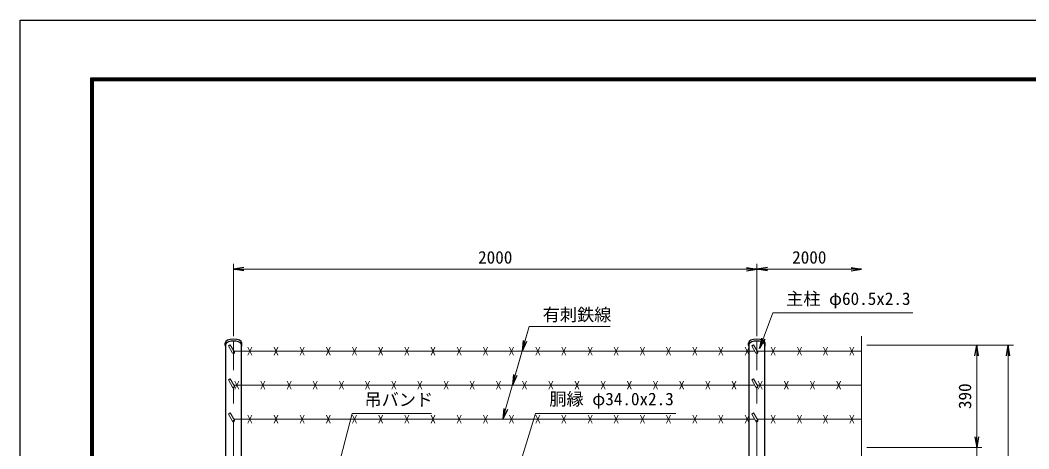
# Model space of a CAD drawing. Units: millimetres, scale not verified. Extents: x -4200 to 4200, y -2970 to 2970.
# Drawn here: x -4200 to -346, y 1335 to 2970 of the extents above; entities that cross this region are included whole.
import ezdxf
from ezdxf.enums import TextEntityAlignment as Align

# ---------------------------------------------------------------- set-up
doc = ezdxf.new("R2010")
doc.units = ezdxf.units.MM
doc.header["$LTSCALE"] = 10
doc.linetypes.add('USER1', pattern=[50.8, 31.75, -6.35, 6.35, -6.35])
for name, color, linetype, lineweight in [('0-0_D-STR1', 1, 'Continuous', 25), ('0-1_D-STR3', 3, 'Continuous', 13), ('0-2_D-BMK', 2, 'USER1', 13), ('0-3_D-STR-DIM', 7, 'Continuous', 13), ('0-9_D-STR-TXT', 7, 'Continuous', 13), ('0-C_D-TTL', 7, 'Continuous', 25)]:
    doc.layers.add(name, color=color, linetype=linetype, lineweight=lineweight)
doc.layers.add('0-4_0', color=7, linetype='Continuous')
doc.styles.add('ＭＳ ゴシック', font='')
doc.styles.get('ＭＳ ゴシック').set_extended_font_data('MS Gothic')

# ---------------------------------------------------------------- blocks, each defined once
blk = doc.blocks.new('_Open')
at = {"layer": '0-4_0'}
blk.add_line((-10, 1.667), (0, 0), dxfattribs=at)
blk.add_lwpolyline([(-10, -1.667), (0, 0), (-10, 0)], dxfattribs=at)

msp = doc.modelspace()

# ---------------------------------------------------------------- linework, layer by layer
at = {"layer": '0-0_D-STR1'}
for p, q in [((-3416.75, 1729.94), (-3416.75, 1737.9)), ((-3354.4, 1260.23), (-3354.4, 1735.25)), ((-3352.55, 1729.94), (-3352.55, 1737.9)), ((-1416.75, 1729.94), (-1416.75, 1737.9)), ((-1414.9, 1735.25), (-1414.9, 1260.23)), ((-1354.4, 1260.23), (-1354.4, 1735.25)), ((-1352.55, 1729.94), (-1352.55, 1737.9))]:
    msp.add_line(p, q, dxfattribs=at)
msp.add_lwpolyline([(-3414.9, 1735.25), (-3414.9, -889.77), (-3354.4, -889.77), (-3354.4, -509.77)], dxfattribs=at)
for centre, start_param, end_param in [((-3384.65, 1729.94), 2.8004339, 6.6243441), ((-3384.65, 1737.9), 3.1415927, 6.2831853), ((-1384.65, 1729.94), 2.8004339, 6.6243441), ((-1384.65, 1737.9), 3.1415927, 6.2831853)]:
    msp.add_ellipse(centre, major_axis=(-32.1, 0), ratio=0.494803, start_param=start_param, end_param=end_param, dxfattribs=at)
at = {"layer": '0-1_D-STR3'}
for p, q in [((-3404.05, 1727.35), (-3397.12, 1731.35)), ((-3404.05, 1727.35), (-3388.12, 1699.76)), ((-3397.12, 1731.35), (-3381.19, 1703.76)), ((-1392.74, 1707.76), (-3383.5, 1707.76)), ((-3329.65, 1692.76), (-3314.65, 1722.76)), ((-3329.65, 1722.76), (-3314.65, 1692.76)), ((-3229.65, 1692.76), (-3214.65, 1722.76)), ((-3229.65, 1722.76), (-3214.65, 1692.76)), ((-3129.65, 1692.76), (-3114.65, 1722.76)), ((-3129.65, 1722.76), (-3114.65, 1692.76)), ((-3029.65, 1692.76), (-3014.65, 1722.76)), ((-3029.65, 1722.76), (-3014.65, 1692.76)), ((-2929.65, 1692.76), (-2914.65, 1722.76)), ((-2929.65, 1722.76), (-2914.65, 1692.76)), ((-2829.65, 1692.76), (-2814.65, 1722.76)), ((-2829.65, 1722.76), (-2814.65, 1692.76)), ((-2729.65, 1692.76), (-2714.65, 1722.76)), ((-2729.65, 1722.76), (-2714.65, 1692.76)), ((-2629.65, 1692.76), (-2614.65, 1722.76)), ((-2629.65, 1722.76), (-2614.65, 1692.76)), ((-2529.65, 1692.76), (-2514.65, 1722.76)), ((-2529.65, 1722.76), (-2514.65, 1692.76)), ((-2429.65, 1692.76), (-2414.65, 1722.76)), ((-2429.65, 1722.76), (-2414.65, 1692.76)), ((-2329.65, 1692.76), (-2314.65, 1722.76)), ((-2329.65, 1722.76), (-2314.65, 1692.76)), ((-2229.65, 1692.76), (-2214.65, 1722.76)), ((-2229.65, 1722.76), (-2214.65, 1692.76)), ((-2129.65, 1692.76), (-2114.65, 1722.76)), ((-2129.65, 1722.76), (-2114.65, 1692.76)), ((-2029.65, 1692.76), (-2014.65, 1722.76)), ((-2029.65, 1722.76), (-2014.65, 1692.76)), ((-1929.65, 1692.76), (-1914.65, 1722.76)), ((-1929.65, 1722.76), (-1914.65, 1692.76)), ((-1829.65, 1692.76), (-1814.65, 1722.76)), ((-1829.65, 1722.76), (-1814.65, 1692.76)), ((-1729.65, 1692.76), (-1714.65, 1722.76)), ((-1729.65, 1722.76), (-1714.65, 1692.76)), ((-1629.65, 1692.76), (-1614.65, 1722.76)), ((-1629.65, 1722.76), (-1614.65, 1692.76)), ((-1529.65, 1692.76), (-1514.65, 1722.76)), ((-1529.65, 1722.76), (-1514.65, 1692.76)), ((-1429.65, 1692.76), (-1414.65, 1722.76)), ((-1429.65, 1722.76), (-1414.65, 1692.76)), ((-1404.05, 1727.35), (-1397.12, 1731.35)), ((-1404.05, 1727.35), (-1388.12, 1699.76)), ((-1397.12, 1731.35), (-1381.19, 1703.76)), ((-984.65, 1707.76), (-1383.5, 1707.76)), ((-1329.65, 1692.76), (-1314.65, 1722.76)), ((-1329.65, 1722.76), (-1314.65, 1692.76)), ((-1229.65, 1692.76), (-1214.65, 1722.76)), ((-1229.65, 1722.76), (-1214.65, 1692.76)), ((-1129.65, 1692.76), (-1114.65, 1722.76)), ((-1129.65, 1722.76), (-1114.65, 1692.76)), ((-1029.65, 1692.76), (-1014.65, 1722.76)), ((-1029.65, 1722.76), (-1014.65, 1692.76)), ((-3404.05, 1597.45), (-3397.12, 1601.45)), ((-3404.05, 1597.45), (-3388.12, 1569.86)), ((-3397.12, 1601.45), (-3381.19, 1573.86)), ((-3379.65, 1562.86), (-3364.65, 1592.86)), ((-3379.65, 1592.86), (-3364.65, 1562.86)), ((-3279.65, 1562.86), (-3264.65, 1592.86)), ((-3279.65, 1592.86), (-3264.65, 1562.86)), ((-3179.65, 1562.86), (-3164.65, 1592.86)), ((-3179.65, 1592.86), (-3164.65, 1562.86)), ((-3079.65, 1562.86), (-3064.65, 1592.86)), ((-3079.65, 1592.86), (-3064.65, 1562.86)), ((-2979.65, 1562.86), (-2964.65, 1592.86)), ((-2979.65, 1592.86), (-2964.65, 1562.86)), ((-2879.65, 1562.86), (-2864.65, 1592.86)), ((-2879.65, 1592.86), (-2864.65, 1562.86)), ((-2779.65, 1562.86), (-2764.65, 1592.86)), ((-2779.65, 1592.86), (-2764.65, 1562.86)), ((-2679.65, 1562.86), (-2664.65, 1592.86)), ((-2679.65, 1592.86), (-2664.65, 1562.86)), ((-2579.65, 1562.86), (-2564.65, 1592.86)), ((-2579.65, 1592.86), (-2564.65, 1562.86)), ((-2479.65, 1562.86), (-2464.65, 1592.86)), ((-2479.65, 1592.86), (-2464.65, 1562.86)), ((-2379.65, 1562.86), (-2364.65, 1592.86)), ((-2379.65, 1592.86), (-2364.65, 1562.86)), ((-2279.65, 1562.86), (-2264.65, 1592.86)), ((-2279.65, 1592.86), (-2264.65, 1562.86)), ((-2179.65, 1562.86), (-2164.65, 1592.86)), ((-2179.65, 1592.86), (-2164.65, 1562.86)), ((-2079.65, 1562.86), (-2064.65, 1592.86)), ((-2079.65, 1592.86), (-2064.65, 1562.86)), ((-1979.65, 1562.86), (-1964.65, 1592.86)), ((-1979.65, 1592.86), (-1964.65, 1562.86)), ((-1879.65, 1562.86), (-1864.65, 1592.86)), ((-1879.65, 1592.86), (-1864.65, 1562.86)), ((-1779.65, 1562.86), (-1764.65, 1592.86)), ((-1779.65, 1592.86), (-1764.65, 1562.86)), ((-1679.65, 1562.86), (-1664.65, 1592.86)), ((-1679.65, 1592.86), (-1664.65, 1562.86)), ((-1579.65, 1562.86), (-1564.65, 1592.86)), ((-1579.65, 1592.86), (-1564.65, 1562.86)), ((-1479.65, 1562.86), (-1464.65, 1592.86)), ((-1479.65, 1592.86), (-1464.65, 1562.86)), ((-1404.05, 1597.45), (-1397.12, 1601.45)), ((-1404.05, 1597.45), (-1388.12, 1569.86)), ((-1397.12, 1601.45), (-1381.19, 1573.86)), ((-1379.65, 1562.86), (-1364.65, 1592.86)), ((-1379.65, 1592.86), (-1364.65, 1562.86)), ((-1279.65, 1562.86), (-1264.65, 1592.86)), ((-1279.65, 1592.86), (-1264.65, 1562.86)), ((-1179.65, 1562.86), (-1164.65, 1592.86)), ((-1179.65, 1592.86), (-1164.65, 1562.86)), ((-1079.65, 1562.86), (-1064.65, 1592.86)), ((-1079.65, 1592.86), (-1064.65, 1562.86)), ((-1392.74, 1577.86), (-3383.5, 1577.86)), ((-984.65, 1577.86), (-1383.5, 1577.86)), ((-3404.05, 1467.54), (-3397.12, 1471.54)), ((-3404.05, 1467.54), (-3388.12, 1439.95)), ((-3397.12, 1471.54), (-3381.19, 1443.95)), ((-1404.05, 1467.54), (-1397.12, 1471.54)), ((-1404.05, 1467.54), (-1388.12, 1439.95)), ((-1397.12, 1471.54), (-1381.19, 1443.95)), ((-1392.74, 1447.95), (-3383.5, 1447.95)), ((-3329.65, 1432.95), (-3314.65, 1462.95)), ((-3329.65, 1462.95), (-3314.65, 1432.95)), ((-3229.65, 1432.95), (-3214.65, 1462.95)), ((-3229.65, 1462.95), (-3214.65, 1432.95)), ((-3129.65, 1432.95), (-3114.65, 1462.95)), ((-3129.65, 1462.95), (-3114.65, 1432.95)), ((-3029.65, 1432.95), (-3014.65, 1462.95)), ((-3029.65, 1462.95), (-3014.65, 1432.95)), ((-2929.65, 1432.95), (-2914.65, 1462.95)), ((-2929.65, 1462.95), (-2914.65, 1432.95)), ((-2829.65, 1432.95), (-2814.65, 1462.95)), ((-2829.65, 1462.95), (-2814.65, 1432.95)), ((-2729.65, 1432.95), (-2714.65, 1462.95)), ((-2729.65, 1462.95), (-2714.65, 1432.95)), ((-2629.65, 1432.95), (-2614.65, 1462.95)), ((-2629.65, 1462.95), (-2614.65, 1432.95)), ((-2529.65, 1432.95), (-2514.65, 1462.95)), ((-2529.65, 1462.95), (-2514.65, 1432.95)), ((-2429.65, 1432.95), (-2414.65, 1462.95)), ((-2429.65, 1462.95), (-2414.65, 1432.95)), ((-2329.65, 1432.95), (-2314.65, 1462.95)), ((-2329.65, 1462.95), (-2314.65, 1432.95)), ((-2229.65, 1432.95), (-2214.65, 1462.95)), ((-2229.65, 1462.95), (-2214.65, 1432.95)), ((-2129.65, 1432.95), (-2114.65, 1462.95)), ((-2129.65, 1462.95), (-2114.65, 1432.95)), ((-2029.65, 1432.95), (-2014.65, 1462.95)), ((-2029.65, 1462.95), (-2014.65, 1432.95)), ((-1929.65, 1432.95), (-1914.65, 1462.95)), ((-1929.65, 1462.95), (-1914.65, 1432.95)), ((-1829.65, 1432.95), (-1814.65, 1462.95)), ((-1829.65, 1462.95), (-1814.65, 1432.95)), ((-1729.65, 1432.95), (-1714.65, 1462.95)), ((-1729.65, 1462.95), (-1714.65, 1432.95)), ((-1629.65, 1432.95), (-1614.65, 1462.95)), ((-1629.65, 1462.95), (-1614.65, 1432.95)), ((-1529.65, 1432.95), (-1514.65, 1462.95)), ((-1529.65, 1462.95), (-1514.65, 1432.95)), ((-1429.65, 1432.95), (-1414.65, 1462.95)), ((-1429.65, 1462.95), (-1414.65, 1432.95)), ((-984.65, 1447.95), (-1383.5, 1447.95)), ((-1329.65, 1432.95), (-1314.65, 1462.95)), ((-1329.65, 1462.95), (-1314.65, 1432.95)), ((-1229.65, 1432.95), (-1214.65, 1462.95)), ((-1229.65, 1462.95), (-1214.65, 1432.95)), ((-1129.65, 1432.95), (-1114.65, 1462.95)), ((-1129.65, 1462.95), (-1114.65, 1432.95)), ((-1029.65, 1432.95), (-1014.65, 1462.95)), ((-1029.65, 1462.95), (-1014.65, 1432.95))]:
    msp.add_line(p, q, dxfattribs=at)
for centre in [(-3384.65, 1701.76), (-1384.65, 1701.76), (-3384.65, 1571.86), (-1384.65, 1571.86), (-3384.65, 1441.95), (-1384.65, 1441.95)]:
    msp.add_arc(centre, 4, 210, 30, dxfattribs=at)
at = {"layer": '0-2_D-BMK'}
for p, q in [((-3384.65, -904.77), (-3384.65, 1745.23)), ((-1384.65, -904.77), (-1384.65, 1745.23))]:
    msp.add_line(p, q, dxfattribs=at)
at = {"layer": '0-3_D-STR-DIM'}
for p, q in [((-3384.65, 1765.23), (-3384.65, 2040.23)), ((-3344.65, 2020.23), (-1424.65, 2020.23)), ((-1384.65, 1765.23), (-1384.65, 2040.23)), ((-1384.65, 1765.23), (-1384.65, 2040.23)), ((-1344.65, 2020.23), (-1024.65, 2020.23)), ((-984.65, 1765.23), (-984.65, 400.88)), ((-964.65, 1730.23), (-404.65, 1730.23)), ((-964.65, 1730.23), (-524.65, 1730.23)), ((-544.65, 1380.23), (-544.65, 1690.23)), ((-424.65, 1690.23), (-424.65, -499.77)), ((-544.65, 1380.23), (-544.65, 1420.23)), ((-964.65, 1340.23), (-524.65, 1340.23)), ((-964.65, 1340.23), (-524.65, 1340.23)), ((-544.65, 1340.23), (-544.65, 1260.23))]:
    msp.add_line(p, q, dxfattribs=at)
at = {"layer": '0-9_D-STR-TXT'}
for q in [(-2318.13, 1579.78), (-2281.28, 1709.69)]:
    msp.add_line((-2255.41, 1800.9), q, dxfattribs=at)
for points in [[(-789.26, 1853.23), (-1323.94, 1853.23), (-1373.97, 1719.67)], [(-1945.86, 1800.9), (-2255.41, 1800.9), (-2354.98, 1449.88)], [(-2628.41, 1470.2), (-2930.86, 1470.2), (-2984.15, 1264.16)], [(-1694.18, 1470.2), (-2230.13, 1470.2), (-2294.06, 1262.14)]]:
    msp.add_lwpolyline(points, dxfattribs=at)
at = {"layer": '0-C_D-TTL', "color": 2}
msp.add_lwpolyline([(-4199.68, 2970.23), (4200.32, 2970.23), (4200.32, -2969.77), (-4199.68, -2969.77)], close=True, dxfattribs=at)
at = {"layer": '0-C_D-TTL'}
for points in [[(-3929.68, 2750.23), (3930.32, 2750.23), (3930.32, -2749.77), (-3929.68, -2749.77)], [(-3927.18, 2747.73), (3927.82, 2747.73), (3927.82, -2747.27), (-3927.18, -2747.27)], [(-3924.68, 2745.23), (3925.32, 2745.23), (3925.32, -2744.77), (-3924.68, -2744.77)], [(-3922.18, 2742.73), (3922.82, 2742.73), (3922.82, -2742.27), (-3922.18, -2742.27)], [(-3919.68, 2740.23), (3920.32, 2740.23), (3920.32, -2739.77), (-3919.68, -2739.77)]]:
    msp.add_lwpolyline(points, close=True, dxfattribs=at)

# ---------------------------------------------------------------- block references
at = {"layer": '0-3_D-STR-DIM', "xscale": 4, "yscale": 4}
for p, rotation in [((-3384.65, 2020.23), 180), ((-1384.65, 2020.23), 180), ((-544.65, 1730.23), 90), ((-424.65, 1730.23), 90), ((-544.65, 1340.23), 270), ((-544.65, 1340.23), 270)]:
    msp.add_blockref('_Open', p, dxfattribs=dict(at, rotation=rotation))
for p in [(-1384.65, 2020.23), (-984.65, 2020.23)]:
    msp.add_blockref('_Open', p, dxfattribs=at)
at = {"layer": '0-9_D-STR-TXT', "xscale": 4, "yscale": 4}
for p, rotation in [((-2281.83, 1707.76), 254.16392), ((-1374.67, 1717.8), 249.46512), ((-2318.68, 1577.86), 254.16392), ((-2355.53, 1447.95), 254.16392)]:
    msp.add_blockref('_Open', p, dxfattribs=dict(at, rotation=rotation))

# ---------------------------------------------------------------- texts
at = {"layer": '0-3_D-STR-DIM', "style": 'ＭＳ ゴシック'}
for p in [(-2449.9, 2026.97), (-1249.9, 2026.97)]:
    msp.add_text('2000', height=48.09, dxfattribs=at).set_placement(p, align=Align.BOTTOM_LEFT)
msp.add_text('390', height=48.09, rotation=90, dxfattribs=at).set_placement((-551.4, 1486.35), align=Align.BOTTOM_LEFT)
at = {"layer": '0-9_D-STR-TXT', "style": 'ＭＳ ゴシック'}
for s, p in [('主柱 φ60.5x2.3', (-1273.02, 1869.24)), ('有刺鉄線', (-2202.96, 1808.07)), ('吊バンド', (-2884.25, 1484.05)), ('胴縁 φ34.0x2.3', (-2177.68, 1486.47))]:
    msp.add_text(s, height=48.09, dxfattribs=at).set_placement(p, align=Align.BOTTOM_LEFT)

doc.saveas('drawing.dxf')
